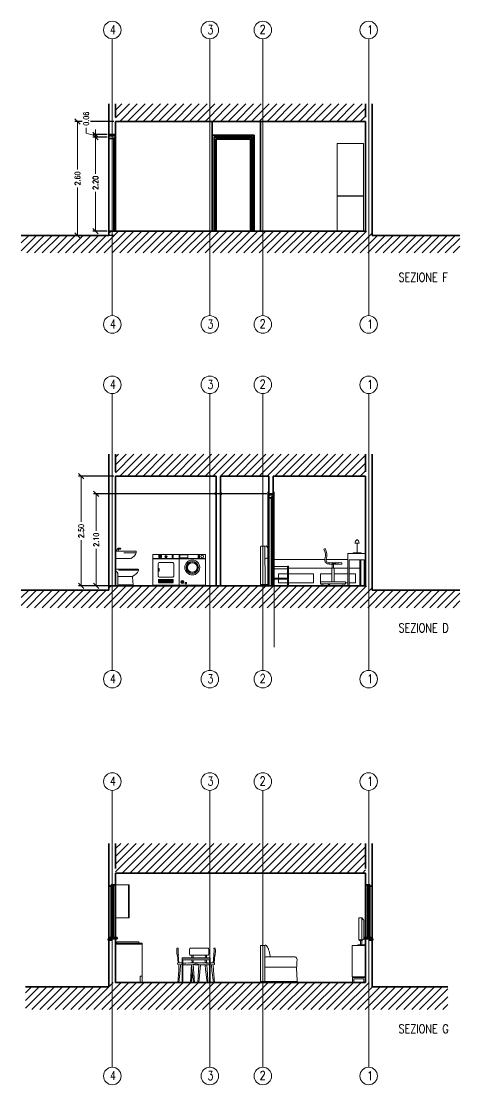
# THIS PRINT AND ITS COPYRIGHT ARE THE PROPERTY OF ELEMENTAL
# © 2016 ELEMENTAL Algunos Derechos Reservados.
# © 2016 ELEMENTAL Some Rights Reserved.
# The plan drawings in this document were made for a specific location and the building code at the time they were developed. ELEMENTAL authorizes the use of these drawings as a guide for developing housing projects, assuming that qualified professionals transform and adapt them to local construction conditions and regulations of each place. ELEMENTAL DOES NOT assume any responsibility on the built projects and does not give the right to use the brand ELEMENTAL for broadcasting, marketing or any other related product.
# Model space of a CAD drawing. Header units: metres. Extents: x 60.2 to 105.7, y 8.7 to 63.7.
# Drawn here: x 60.2 to 70.2, y 27.09 to 51.36 of the extents above; entities that cross this region are included whole.
import ezdxf

# ---------------------------------------------------------------- set-up
doc = ezdxf.new("R2010")
doc.units = ezdxf.units.M
doc.header["$LTSCALE"] = 5
doc.header["$MEASUREMENT"] = 0
doc.layers.get('0').update_dxf_attribs({"color": 30})
doc.layers.get('DEFPOINTS').update_dxf_attribs({"color": 210})
for name, color, linetype, lineweight in [('A-ANNO-DIMS', 3, 'Continuous', 9), ('A-ANNO-TEXT', 3, 'Continuous', 18), ('A-ELEV-MBE1', 7, 'Continuous', 35), ('A-FURN', 8, 'Continuous', 18), ('A-SECT-MCUT', 2, 'Continuous', 35)]:
    doc.layers.add(name, color=color, linetype=linetype, lineweight=lineweight)
doc.layers.add('A-ANNO-SCRN', color=30, linetype='Continuous')
doc.styles.add('E-ROMANS', font='romans.shx', dxfattribs={"width": 0.8})
doc.dimstyles.new('E-0100_ARW_18', dxfattribs={"dimscale": 0.001, "dimtxt": 180, "dimasz": 180, "dimexe": 90, "dimexo": 60, "dimgap": 90, "dimtad": 0, "dimzin": 0, "dimdsep": 46, "dimtxsty": 'E-ROMANS', "dimblk": 'OPEN90', "dimcen": 90, "dimclrd": 256, "dimclre": 256, "dimclrt": 256, "dimadec": 0, "dimazin": 0, "dimtfac": 1, "dimtmove": 1, "dimatfit": 3, "dimldrblk": 'OPEN90', "dimfxl": 1, "dimtfill": 1, "dimtolj": 1, "dimtzin": 0, "dimarcsym": 0})

# ---------------------------------------------------------------- blocks, each defined once
blk = doc.blocks.new('_Oblique')
at = {"color": 0, "linetype": 'ByBlock', "lineweight": -2}
blk.add_line((-0.5, -0.5), (0.5, 0.5), dxfattribs=at)
blk = doc.blocks.new('*D77')
at = {"layer": 'A-ANNO-DIMS', "lineweight": -2, "transparency": 16777216}
for p, q in [((62.315, 40.978), (61.511, 40.978)), ((62.315, 38.478), (61.511, 38.478))]:
    blk.add_line(p, q, dxfattribs=at)
at = {"layer": 'A-ANNO-DIMS', "transparency": 16777216}
for p, q in [((61.571, 40.978), (61.571, 39.934)), ((61.571, 38.478), (61.571, 39.522))]:
    blk.add_line(p, q, dxfattribs=at)
at = {"layer": 'DEFPOINTS', "color": 0, "transparency": 16777216}
for p in [(62.355, 40.978), (61.571, 38.478), (62.355, 38.478)]:
    blk.add_point(p, dxfattribs=at)
at = {"layer": 'A-ANNO-DIMS', "transparency": 16777216, "xscale": 0.12, "yscale": 0.12, "zscale": 0.12}
for p, rotation in [((61.571, 40.978), 90), ((61.571, 38.478), 270)]:
    blk.add_blockref('_Oblique', p, dxfattribs=dict(at, rotation=rotation))
at = {"layer": 'A-ANNO-DIMS', "transparency": 16777216, "insert": (61.571, 39.728), "char_height": 0.12, "attachment_point": 5, "rotation": 90, "style": 'E-ROMANS', "bg_fill": 3, "box_fill_scale": 1.25, "bg_fill_color": 256, "bg_fill_true_color": 13158600, "bg_fill_transparency": 0}
blk.add_mtext('\\A1;2.50', dxfattribs=at)
blk = doc.blocks.new('_Open90')
at = {"color": 0, "linetype": 'ByBlock', "lineweight": -2}
for p, q in [((0, 0), (-1, 0)), ((-0.5, 0.5), (0, 0)), ((0, 0), (-0.5, -0.5))]:
    blk.add_line(p, q, dxfattribs=at)
blk = doc.blocks.new('*D78')
at = {"layer": 'A-ANNO-DIMS', "lineweight": -2, "transparency": 16777216}
for p, q in [((65.809, 40.578), (61.853, 40.578)), ((65.809, 38.478), (61.853, 38.478))]:
    blk.add_line(p, q, dxfattribs=at)
at = {"layer": 'A-ANNO-DIMS', "transparency": 16777216}
for p, q in [((61.913, 40.578), (61.913, 39.734)), ((61.913, 38.478), (61.913, 39.322))]:
    blk.add_line(p, q, dxfattribs=at)
at = {"layer": 'DEFPOINTS', "color": 0, "transparency": 16777216}
for p in [(65.849, 40.578), (61.913, 38.478), (65.849, 38.478)]:
    blk.add_point(p, dxfattribs=at)
at = {"layer": 'A-ANNO-DIMS', "transparency": 16777216, "xscale": 0.12, "yscale": 0.12, "zscale": 0.12}
for p, rotation in [((61.913, 40.578), 90), ((61.913, 38.478), 270)]:
    blk.add_blockref('_Oblique', p, dxfattribs=dict(at, rotation=rotation))
at = {"layer": 'A-ANNO-DIMS', "transparency": 16777216, "insert": (61.913, 39.528), "char_height": 0.12, "attachment_point": 5, "rotation": 90, "style": 'E-ROMANS', "bg_fill": 3, "box_fill_scale": 1.25, "bg_fill_color": 256, "bg_fill_true_color": 13158600, "bg_fill_transparency": 0}
blk.add_mtext('\\A1;2.10', dxfattribs=at)
blk = doc.blocks.new('*D79')
at = {"layer": 'A-ANNO-DIMS', "lineweight": -2, "transparency": 16777216}
for p, q in [((62.315, 49.073), (61.429, 49.073)), ((62.315, 46.473), (61.429, 46.473))]:
    blk.add_line(p, q, dxfattribs=at)
at = {"layer": 'A-ANNO-DIMS', "transparency": 16777216}
for p, q in [((61.489, 49.073), (61.489, 47.979)), ((61.489, 46.473), (61.489, 47.567))]:
    blk.add_line(p, q, dxfattribs=at)
at = {"layer": 'DEFPOINTS', "color": 0, "transparency": 16777216}
for p in [(62.355, 49.073), (61.489, 46.473), (62.355, 46.473)]:
    blk.add_point(p, dxfattribs=at)
at = {"layer": 'A-ANNO-DIMS', "transparency": 16777216, "xscale": 0.12, "yscale": 0.12, "zscale": 0.12}
for p, rotation in [((61.489, 49.073), 90), ((61.489, 46.473), 270)]:
    blk.add_blockref('_Oblique', p, dxfattribs=dict(at, rotation=rotation))
at = {"layer": 'A-ANNO-DIMS', "transparency": 16777216, "insert": (61.489, 47.773), "char_height": 0.12, "attachment_point": 5, "rotation": 90, "style": 'E-ROMANS', "bg_fill": 3, "box_fill_scale": 1.25, "bg_fill_color": 256, "bg_fill_true_color": 13158600, "bg_fill_transparency": 0}
blk.add_mtext('\\A1;2.60', dxfattribs=at)
blk = doc.blocks.new('*D80')
at = {"layer": 'A-ANNO-DIMS', "lineweight": -2, "transparency": 16777216}
for p, q in [((62.165, 48.773), (61.837, 48.773)), ((62.165, 46.573), (61.837, 46.573))]:
    blk.add_line(p, q, dxfattribs=at)
at = {"layer": 'A-ANNO-DIMS', "transparency": 16777216}
for p, q in [((61.897, 48.773), (61.897, 47.879)), ((61.897, 46.573), (61.897, 47.467))]:
    blk.add_line(p, q, dxfattribs=at)
at = {"layer": 'DEFPOINTS', "color": 0, "transparency": 16777216}
for p in [(62.205, 48.773), (61.897, 46.573), (62.205, 46.573)]:
    blk.add_point(p, dxfattribs=at)
at = {"layer": 'A-ANNO-DIMS', "transparency": 16777216, "xscale": 0.12, "yscale": 0.12, "zscale": 0.12}
for p, rotation in [((61.897, 48.773), 90), ((61.897, 46.573), 270)]:
    blk.add_blockref('_Oblique', p, dxfattribs=dict(at, rotation=rotation))
at = {"layer": 'A-ANNO-DIMS', "transparency": 16777216, "insert": (61.897, 47.673), "char_height": 0.12, "attachment_point": 5, "rotation": 90, "style": 'E-ROMANS', "bg_fill": 3, "box_fill_scale": 1.25, "bg_fill_color": 256, "bg_fill_true_color": 13158600, "bg_fill_transparency": 0}
blk.add_mtext('\\A1;2.20', dxfattribs=at)
blk = doc.blocks.new('*D81')
at = {"layer": 'A-ANNO-DIMS', "transparency": 16777216}
for p, q in [((61.687, 48.808), (61.687, 48.928)), ((61.897, 48.745), (61.687, 48.808)), ((61.897, 48.773), (61.897, 48.893)), ((61.897, 48.718), (61.897, 48.773)), ((61.897, 48.718), (61.897, 48.773)), ((61.897, 48.718), (61.897, 48.598))]:
    blk.add_line(p, q, dxfattribs=at)
at = {"layer": 'A-ANNO-DIMS', "lineweight": -2, "transparency": 16777216}
for p, q in [((62.165, 48.773), (61.837, 48.773)), ((62.165, 48.718), (61.837, 48.718))]:
    blk.add_line(p, q, dxfattribs=at)
at = {"layer": 'DEFPOINTS', "color": 0, "transparency": 16777216}
for p in [(61.897, 48.773), (62.205, 48.773), (62.205, 48.718)]:
    blk.add_point(p, dxfattribs=at)
at = {"layer": 'A-ANNO-DIMS', "transparency": 16777216, "xscale": 0.12, "yscale": 0.12, "zscale": 0.12}
for p, rotation in [((61.897, 48.773), 270), ((61.897, 48.718), 90)]:
    blk.add_blockref('_Oblique', p, dxfattribs=dict(at, rotation=rotation))
at = {"layer": 'A-ANNO-DIMS', "transparency": 16777216, "insert": (61.687, 49.135), "char_height": 0.12, "attachment_point": 5, "rotation": 90, "style": 'E-ROMANS', "bg_fill": 3, "box_fill_scale": 1.25, "bg_fill_color": 256, "bg_fill_true_color": 13158600, "bg_fill_transparency": 0}
blk.add_mtext('\\A1;0.06', dxfattribs=at)
blk = doc.blocks.new('ORR14C228')
for p, q in [((0.159, 0.355), (-0.298, 0.355)), ((-0.288, 0.373), (-0.295, 0.363)), ((-0.276, 0.38), (0.217, 0.38)), ((0.176, 0.01), (0.176, 0.284)), ((0.216, 0.324), (0.217, 0.324)), ((0.227, 0.334), (0.227, 0.37)), ((-0.158, 0.196), (-0.176, 0.011)), ((-0.174, 0.024), (0.176, 0.024)), ((-0.166, 0), (0.166, 0)), ((-0.148, 0.21), (0.167, 0.21)), ((0, 0), (0, 0)), ((0, 0), (0, 0)), ((0, 0), (0, 0)), ((0, 0), (0, 0)), ((0, 0), (0, 0)), ((0, 0), (0, 0)), ((0, 0), (0, 0)), ((0, 0), (0, 0)), ((0, 0), (0, 0)), ((0, 0), (0, 0)), ((0, 0), (0, 0)), ((0, 0), (0, 0)), ((0, 0), (0, 0)), ((0, 0), (0, 0)), ((0, 0), (0, 0)), ((0, 0), (0, 0)), ((0, 0), (0, 0)), ((0, 0), (0, 0)), ((0, 0), (0, 0)), ((0, 0), (0, 0)), ((0, 0), (0, 0)), ((0, 0), (0, 0)), ((0, 0), (0, 0)), ((0, 0), (0, 0)), ((0, 0), (0, 0)), ((0, 0), (0, 0)), ((0, 0), (0, 0)), ((0, 0), (0, 0)), ((0, 0), (0, 0)), ((0, 0), (0, 0)), ((0, 0), (0, 0)), ((0, 0), (0, 0)), ((0, 0), (0, 0)), ((0, 0), (0, 0)), ((0, 0), (0, 0)), ((0, 0), (0, 0)), ((0, 0), (0, 0)), ((0, 0), (0, 0)), ((0, 0), (0, 0)), ((0, 0), (0, 0)), ((0, 0), (0, 0)), ((0, 0), (0, 0)), ((0, 0), (0, 0)), ((0, 0), (0, 0)), ((0, 0), (0, 0)), ((0, 0), (0, 0)), ((0, 0), (0, 0)), ((0, 0), (0, 0)), ((0, 0), (0, 0)), ((0, 0), (0, 0)), ((0, 0), (0, 0))]:
    blk.add_line(p, q)
for centre, radius, start, end in [((-0.283, 0.355), 0.015, 146.9409, 211.2611), ((-0.053, 0.454), 0.265, 203.8367, 244.1143), ((-0.276, 0.365), 0.015, 90, 145.5929), ((0.216, 0.284), 0.04, 90, 180), ((0.217, 0.37), 0.01, 0, 90), ((0.217, 0.334), 0.01, 270, 0), ((-0.166, 0.01), 0.01, 174.5036, 270), ((-0.178, 0.198), 0.02, 354.5036, 64.1143), ((0, 0), 0.0000003, 90, 152.5342), ((0, 0), 0.0000003, 332.5342, 90), ((0, 0), 0.0000003, 332.5342, 90), ((0, 0), 0.0000001, 332.5342, 90), ((0, 0), 0.0000001, 270, 332.5342), ((0, 0), 0.0000001, 270, 332.5342), ((0, 0), 0.0000001, 332.5342, 90), ((0, 0), 0.0000001, 90, 152.5342), ((0, 0), 0.0000001, 90, 152.5342), ((0, 0), 0.0000001, 152.5342, 270), ((0, 0), 0.0000001, 90, 152.5342), ((0, 0), 0.0000001, 0, 90), ((0, 0), 0.0000001, 90, 180), ((0, 0), 0.0000001, 180, 270), ((0, 0), 0.0000001, 270, 0), ((0, 0), 0.0000001, 0, 90), ((0, 0), 0.0000001, 90, 180), ((0.166, 0.01), 0.01, 270, 0), ((0, 0), 0.0000003, 152.5342, 270), ((0, 0), 0.0000003, 270, 332.5342), ((0, 0), 0.0000001, 270, 332.5342), ((0, 0), 0.0000001, 332.5342, 90), ((0, 0), 0.0000001, 90, 152.5342), ((0, 0), 0.0000001, 152.5342, 270), ((0, 0), 0.0000001, 332.5342, 90), ((0, 0), 0.0000001, 90, 152.5342), ((0, 0), 0.0000001, 152.5342, 270), ((0, 0), 0.0000001, 180, 270), ((0, 0), 0.0000001, 180, 270), ((0, 0), 0.0000001, 90, 180), ((0, 0), 0.0000001, 0, 90), ((0, 0), 0.0000001, 270, 0), ((0, 0), 0.0000001, 180, 270), ((0, 0), 0.0000001, 90, 180), ((0, 0), 0.0000001, 270, 0), ((0, 0), 0.0000001, 360, 90), ((0, 0), 0.0000001, 270, 360), ((0, 0), 0.0000001, 180, 270), ((0, 0), 0.0000001, 90, 180)]:
    blk.add_arc(centre, radius, start, end)

msp = doc.modelspace()

# ---------------------------------------------------------------- hatches: boundary and pattern name
at = {"layer": 'A-ANNO-SCRN'}
h = msp.add_hatch(dxfattribs=at)
h.set_pattern_fill('ANSI31', color=0)
h.paths.add_polyline_path([(64.505, 32.599), (62.355, 32.599), (62.355, 31.922), (64.505, 31.922)])
h.paths.add_polyline_path([(65.713, 32.599), (64.505, 32.599), (64.505, 31.922), (65.713, 31.922)])
h.paths.add_polyline_path([(68.055, 32.599), (65.713, 32.599), (65.713, 31.922), (68.055, 31.922)])
h = msp.add_hatch(dxfattribs=at)
h.set_pattern_fill('ANSI31', color=0)
h.paths.add_polyline_path([(69.935, 29.322), (68.205, 29.322), (68.205, 29.422), (68.129, 29.422), (68.129, 28.805), (69.935, 28.805)])
h.paths.add_polyline_path([(68.129, 29.422), (68.055, 29.422), (65.713, 29.422), (65.713, 28.805), (68.129, 28.805)])
h.paths.add_polyline_path([(65.713, 29.422), (65.696, 29.422), (64.505, 29.422), (64.505, 28.805), (65.713, 28.805)])
h.paths.add_polyline_path([(64.505, 29.422), (64.495, 29.422), (62.355, 29.422), (62.28, 29.422), (62.28, 28.805), (64.505, 28.805)])
h.paths.add_polyline_path([(62.28, 29.422), (62.205, 29.422), (62.205, 29.322), (60.304, 29.322), (60.304, 28.805), (62.28, 28.805)])

# ---------------------------------------------------------------- linework, layer by layer
at = {"layer": 'A-ANNO-DIMS'}
for p, q in [((64.505, 50.96), (64.505, 44.642)), ((65.713, 50.96), (65.713, 44.642)), ((68.129, 50.96), (68.129, 44.642)), ((68.129, 42.865), (68.129, 36.547)), ((62.28, 33.809), (62.28, 27.491)), ((64.505, 33.809), (64.505, 27.491)), ((65.713, 33.809), (65.713, 27.491)), ((68.129, 33.809), (68.129, 27.491))]:
    msp.add_line(p, q, dxfattribs=at)
for centre in [(62.28, 51.16), (64.505, 51.16), (65.713, 51.16), (68.129, 51.16), (62.28, 44.442), (64.505, 44.442), (65.713, 44.442), (68.129, 44.442), (62.28, 43.065), (64.505, 43.065), (65.713, 43.065), (68.129, 43.065), (62.28, 36.347), (64.505, 36.347), (65.713, 36.347), (68.129, 36.347), (62.28, 34.009), (64.505, 34.009), (65.713, 34.009), (68.129, 34.009), (62.28, 27.291), (64.505, 27.291), (65.713, 27.291), (68.129, 27.291)]:
    msp.add_circle(centre, 0.2, dxfattribs=at)
at = {"layer": 'A-ELEV-MBE1'}
for p, q in [((65.52, 48.763), (64.56, 48.763)), ((65.51, 48.753), (64.56, 48.753)), ((64.605, 48.718), (64.605, 46.573)), ((65.475, 48.718), (64.605, 48.718)), ((64.615, 48.708), (64.615, 46.573)), ((65.465, 48.708), (64.615, 48.708)), ((64.65, 48.673), (64.65, 46.573)), ((65.43, 48.673), (64.65, 48.673)), ((65.43, 48.673), (65.43, 46.573)), ((65.465, 48.708), (65.465, 46.573)), ((65.475, 48.718), (65.475, 46.573)), ((65.51, 48.753), (65.51, 46.573)), ((65.52, 48.763), (65.52, 46.573)), ((65.949, 40.578), (65.849, 40.578))]:
    msp.add_line(p, q, dxfattribs=at)
at = {"layer": 'A-FURN'}
for p, q in [((68.011, 48.573), (67.413, 48.573)), ((67.413, 48.573), (67.413, 47.373)), ((68.011, 48.573), (68.011, 47.373)), ((67.413, 47.373), (68.011, 47.373)), ((67.413, 47.368), (67.413, 47.373)), ((67.413, 47.373), (67.413, 47.368)), ((68.011, 47.368), (67.413, 47.368)), ((67.413, 47.368), (67.413, 46.573)), ((68.011, 47.373), (68.011, 47.368)), ((68.011, 47.368), (68.011, 47.373)), ((68.011, 46.573), (68.011, 47.368)), ((68.011, 46.573), (68.011, 46.667)), ((67.134, 39.327), (67.108, 39.313)), ((67.816, 39.449), (67.911, 39.449)), ((67.859, 39.528), (67.876, 39.528)), ((67.859, 39.528), (67.859, 39.524)), ((67.859, 39.524), (67.876, 39.524)), ((67.864, 39.528), (67.869, 39.528)), ((67.864, 39.228), (67.864, 39.449)), ((67.869, 39.449), (67.869, 39.228)), ((67.876, 39.524), (67.876, 39.528)), ((63.205, 39.103), (63.805, 39.103)), ((63.205, 39.093), (63.805, 39.093)), ((63.515, 39.145), (63.527, 39.148)), ((63.805, 39.103), (64.405, 39.103)), ((63.805, 39.093), (64.405, 39.093)), ((65.949, 39.078), (67.127, 39.078)), ((67.158, 39.078), (67.655, 39.078)), ((68.055, 39.218), (67.655, 39.218)), ((67.655, 38.478), (67.655, 39.218)), ((67.774, 39.228), (67.774, 39.223)), ((67.774, 39.228), (67.954, 39.228)), ((67.774, 39.228), (67.864, 39.228)), ((67.774, 39.218), (67.774, 39.228)), ((67.954, 39.218), (67.774, 39.218)), ((67.864, 39.228), (67.864, 39.228)), ((67.954, 39.228), (67.954, 39.218)), ((66.299, 38.928), (66.279, 38.928)), ((66.279, 38.928), (66.279, 38.478)), ((66.279, 38.918), (66.279, 38.918)), ((66.279, 38.918), (66.279, 38.868)), ((66.299, 38.478), (66.299, 38.928)), ((67.655, 38.878), (66.299, 38.878)), ((67.514, 38.968), (67.225, 38.974)), ((67.289, 38.878), (67.339, 38.878)), ((67.289, 38.565), (67.289, 38.878)), ((67.299, 38.972), (67.299, 38.878)), ((67.329, 38.972), (67.329, 38.878)), ((67.339, 38.565), (67.339, 38.878)), ((67.514, 38.998), (67.514, 38.968)), ((67.685, 38.478), (67.685, 39.068)), ((67.685, 39.068), (68.025, 39.068)), ((67.685, 38.878), (67.93, 38.878)), ((67.93, 38.478), (67.93, 39.068)), ((67.95, 38.478), (67.95, 39.068)), ((68.025, 39.068), (68.025, 38.478)), ((63.859, 38.541), (63.893, 38.59)), ((66.069, 38.648), (66.069, 38.748)), ((66.069, 38.748), (66.279, 38.748)), ((66.069, 38.548), (66.069, 38.628)), ((66.279, 38.628), (66.279, 38.648)), ((66.299, 38.748), (66.869, 38.748)), ((66.819, 38.748), (66.869, 38.748)), ((66.869, 38.548), (66.869, 38.748)), ((66.869, 38.748), (66.869, 38.548)), ((67.03, 38.748), (67.03, 38.548)), ((67.08, 38.748), (67.03, 38.748)), ((67.289, 38.748), (67.03, 38.748)), ((67.655, 38.748), (67.339, 38.748)), ((67.685, 38.748), (67.83, 38.748)), ((67.83, 38.548), (67.83, 38.748)), ((63.863, 38.538), (63.897, 38.587)), ((65.662, 38.504), (65.834, 38.504)), ((66.279, 38.548), (66.069, 38.548)), ((66.299, 38.548), (66.869, 38.548)), ((67.029, 38.565), (67.599, 38.565)), ((67.029, 38.525), (67.029, 38.565)), ((67.599, 38.525), (67.029, 38.525)), ((67.05, 38.525), (67.05, 38.515)), ((67.079, 38.525), (67.079, 38.515)), ((67.206, 38.499), (67.241, 38.499)), ((67.241, 38.499), (67.206, 38.499)), ((67.209, 38.525), (67.209, 38.515)), ((67.209, 38.525), (67.209, 38.515)), ((67.238, 38.525), (67.238, 38.515)), ((67.548, 38.525), (67.548, 38.515)), ((67.578, 38.525), (67.578, 38.515)), ((67.599, 38.565), (67.599, 38.525)), ((67.599, 38.548), (67.655, 38.548)), ((67.685, 38.548), (67.83, 38.548)), ((67.93, 38.478), (67.88, 38.478)), ((67.95, 38.478), (67.93, 38.478)), ((62.355, 31.652), (62.665, 31.652)), ((62.65, 30.902), (62.65, 31.652)), ((62.665, 31.652), (62.665, 30.902)), ((62.665, 30.902), (62.355, 30.902)), ((67.973, 30.902), (68.018, 30.848)), ((68.018, 30.848), (68.018, 30.417)), ((62.885, 30.352), (62.385, 30.352)), ((62.385, 30.352), (62.385, 30.322)), ((62.885, 30.322), (62.885, 30.352)), ((67.944, 30.379), (67.944, 30.284)), ((67.975, 30.379), (67.975, 30.284)), ((62.355, 30.322), (62.965, 30.322)), ((62.965, 30.302), (62.355, 30.302)), ((62.965, 30.322), (62.965, 29.432)), ((65.663, 30.256), (65.663, 29.446)), ((67.752, 29.55), (67.752, 30.269)), ((67.752, 30.269), (68.055, 30.269)), ((68.055, 30.269), (68.055, 29.55)), ((63.791, 30.05), (63.761, 30.049)), ((63.781, 29.873), (63.767, 30.049)), ((63.873, 29.871), (63.773, 29.873)), ((63.8, 29.872), (63.786, 30.049)), ((63.873, 29.983), (64.512, 29.983)), ((63.873, 29.983), (63.873, 29.976)), ((64.011, 29.869), (63.958, 29.868)), ((64.059, 29.876), (64.057, 29.87)), ((64.059, 29.876), (64.122, 29.873)), ((64.059, 29.876), (64.122, 29.873)), ((64.094, 30.051), (64.096, 29.983)), ((64.098, 29.942), (64.1, 29.874)), ((64.123, 30.051), (64.125, 29.983)), ((64.126, 29.942), (64.128, 29.873)), ((64.169, 29.871), (64.214, 29.87)), ((64.333, 29.87), (64.467, 29.875)), ((64.512, 29.942), (64.364, 29.942)), ((64.373, 29.869), (64.425, 29.868)), ((64.4, 29.942), (64.398, 29.872)), ((64.403, 30.05), (64.401, 29.983)), ((64.428, 29.942), (64.426, 29.873)), ((64.432, 30.05), (64.43, 29.983)), ((64.467, 29.875), (64.469, 29.869)), ((64.512, 29.983), (64.512, 29.942)), ((64.512, 29.871), (64.611, 29.873)), ((64.584, 29.872), (64.599, 30.049)), ((64.594, 30.05), (64.624, 30.049)), ((64.604, 29.873), (64.618, 30.049)), ((66.496, 29.952), (66.486, 29.889)), ((66.486, 29.889), (66.489, 29.832)), ((63.873, 29.827), (63.773, 29.832)), ((63.795, 29.696), (63.773, 29.422)), ((63.801, 29.831), (63.795, 29.696)), ((63.832, 29.695), (63.798, 29.422)), ((63.839, 29.829), (63.832, 29.695)), ((64.005, 29.827), (63.954, 29.827)), ((64.08, 29.709), (64.062, 29.422)), ((64.082, 29.731), (64.08, 29.709)), ((64.082, 29.731), (64.088, 29.83)), ((64.083, 29.422), (64.108, 29.652)), ((64.083, 29.422), (64.106, 29.642)), ((64.132, 29.422), (64.089, 29.83)), ((64.127, 29.831), (64.153, 29.422)), ((64.256, 29.831), (64.23, 29.422)), ((64.251, 29.422), (64.295, 29.83)), ((64.294, 29.826), (64.399, 29.827)), ((64.378, 29.827), (64.429, 29.827)), ((64.41, 29.724), (64.399, 29.827)), ((64.41, 29.724), (64.436, 29.481)), ((64.437, 29.827), (64.444, 29.724)), ((64.444, 29.724), (64.46, 29.481)), ((64.512, 29.827), (64.612, 29.832)), ((64.546, 29.829), (64.552, 29.695)), ((64.552, 29.695), (64.587, 29.422)), ((64.583, 29.831), (64.59, 29.696)), ((64.59, 29.696), (64.612, 29.422)), ((66.479, 29.774), (65.76, 29.771)), ((66.49, 29.79), (66.479, 29.774)), ((66.482, 29.747), (66.479, 29.774)), ((66.482, 29.747), (66.5, 29.474)), ((66.489, 29.832), (66.49, 29.79)), ((62.965, 29.432), (62.355, 29.432)), ((62.365, 29.432), (62.365, 29.422)), ((62.375, 29.432), (62.375, 29.422)), ((62.905, 29.432), (62.905, 29.422)), ((62.965, 29.572), (62.915, 29.572)), ((62.915, 29.572), (62.915, 29.422)), ((63.888, 29.422), (64.062, 29.422)), ((64.442, 29.422), (64.436, 29.481)), ((64.46, 29.481), (64.463, 29.422)), ((66.473, 29.447), (65.754, 29.446)), ((66.5, 29.474), (66.496, 29.45)), ((68.055, 29.55), (67.752, 29.55)), ((67.761, 29.422), (67.761, 29.55)), ((67.761, 29.55), (67.761, 29.55)), ((68.046, 29.539), (67.761, 29.539)), ((67.761, 29.539), (67.761, 29.539)), ((67.788, 29.422), (67.761, 29.422)), ((67.788, 29.508), (67.788, 29.422)), ((68.019, 29.508), (67.788, 29.508)), ((68.019, 29.422), (68.019, 29.508)), ((68.046, 29.422), (68.019, 29.422)), ((68.046, 29.55), (68.046, 29.55)), ((68.046, 29.55), (68.046, 29.539)), ((68.046, 29.539), (68.046, 29.422))]:
    msp.add_line(p, q, dxfattribs=at)
at = {"layer": 'A-FURN', "linetype": 'Continuous', "lineweight": 0}
for p, q in [((63.873, 29.983), (64.359, 29.983)), ((63.873, 29.976), (63.873, 29.942)), ((63.873, 29.942), (63.873, 29.976)), ((63.873, 29.976), (64.512, 29.976)), ((63.873, 29.942), (63.873, 29.422)), ((63.873, 29.422), (63.873, 29.942)), ((64.364, 29.942), (63.873, 29.942)), ((63.888, 29.942), (63.888, 29.422)), ((63.888, 29.422), (63.888, 29.942)), ((64.495, 29.942), (64.495, 29.422)), ((64.495, 29.422), (64.495, 29.942)), ((64.512, 29.942), (64.512, 29.422)), ((64.512, 29.422), (64.512, 29.942)), ((63.888, 29.422), (63.873, 29.422)), ((63.873, 29.422), (63.888, 29.422)), ((64.512, 29.422), (64.495, 29.422)), ((64.495, 29.422), (64.512, 29.422))]:
    msp.add_line(p, q, dxfattribs=at)
at = {"layer": 'A-FURN'}
for points in [[(65.763, 39.369), (65.767, 38.504), (65.662, 38.504), (65.662, 39.371)], [(65.675, 39.382), (65.754, 39.382)], [(67.911, 39.449), (67.907, 39.482), (67.894, 39.506), (67.881, 39.52), (67.876, 39.524)], [(65.79, 39.105), (65.834, 39.105)], [(67.914, 30.401), (67.914, 30.379), (67.975, 30.379), (68.018, 30.417)], [(65.758, 30.258), (65.761, 29.446), (65.663, 29.446), (65.663, 30.26)], [(65.675, 30.27), (65.749, 30.27)], [(65.757, 30.263), (65.76, 30.267), (65.762, 30.269), (65.765, 30.271), (65.768, 30.273), (65.77, 30.273), (65.773, 30.274), (65.776, 30.274), (65.778, 30.274), (65.781, 30.274), (65.784, 30.273), (65.786, 30.272), (65.79, 30.271), (65.793, 30.268), (65.797, 30.265), (65.801, 30.26), (65.805, 30.254), (65.81, 30.247), (65.816, 30.238), (65.821, 30.228), (65.827, 30.216), (65.834, 30.203), (65.84, 30.189), (65.846, 30.173), (65.852, 30.155), (65.858, 30.137), (65.863, 30.117), (65.868, 30.097), (65.872, 30.077), (65.876, 30.058), (65.878, 30.04), (65.879, 30.024), (65.878, 30.01)], [(67.975, 30.284), (68.055, 30.284), (68.055, 30.269), (67.881, 30.269), (67.881, 30.284), (67.975, 30.284)], [(65.783, 30.011), (66.453, 30.009)], [(66.473, 29.447), (66.492, 29.447), (66.496, 29.45)]]:
    msp.add_lwpolyline(points, dxfattribs=at)
for points in [[(63.205, 38.493), (63.805, 38.493), (63.805, 39.193), (63.205, 39.193)], [(63.342, 39.174), (63.366, 39.174), (63.366, 39.167), (63.342, 39.167)], [(63.342, 39.163), (63.366, 39.163), (63.366, 39.157), (63.342, 39.157)], [(63.342, 39.153), (63.366, 39.153), (63.366, 39.147), (63.342, 39.147)], [(63.342, 39.137), (63.366, 39.137), (63.366, 39.143), (63.342, 39.143)], [(63.342, 39.126), (63.366, 39.126), (63.366, 39.133), (63.342, 39.133)], [(63.378, 39.174), (63.402, 39.174), (63.402, 39.167), (63.378, 39.167)], [(63.378, 39.163), (63.402, 39.163), (63.402, 39.157), (63.378, 39.157)], [(63.378, 39.153), (63.402, 39.153), (63.402, 39.147), (63.378, 39.147)], [(63.378, 39.137), (63.402, 39.137), (63.402, 39.143), (63.378, 39.143)], [(63.378, 39.126), (63.402, 39.126), (63.402, 39.133), (63.378, 39.133)], [(63.668, 39.174), (63.644, 39.174), (63.644, 39.167), (63.668, 39.167)], [(63.668, 39.163), (63.644, 39.163), (63.644, 39.157), (63.668, 39.157)], [(63.668, 39.153), (63.644, 39.153), (63.644, 39.147), (63.668, 39.147)], [(63.668, 39.137), (63.644, 39.137), (63.644, 39.143), (63.668, 39.143)], [(63.668, 39.126), (63.644, 39.126), (63.644, 39.133), (63.668, 39.133)], [(63.805, 38.493), (64.405, 38.493), (64.405, 39.193), (63.805, 39.193)], [(63.822, 39.112), (64.002, 39.112), (64.002, 39.183), (63.822, 39.183)], [(64.24, 39.152), (64.27, 39.152), (64.27, 39.167), (64.24, 39.167)], [(64.24, 39.132), (64.27, 39.132), (64.27, 39.147), (64.24, 39.147)], [(64.24, 39.112), (64.27, 39.112), (64.27, 39.127), (64.24, 39.127)], [(63.343, 38.813), (63.35, 38.813), (63.35, 38.869), (63.343, 38.869)], [(63.243, 38.478), (63.268, 38.478), (63.268, 38.493), (63.243, 38.493)], [(63.766, 38.478), (63.741, 38.478), (63.741, 38.493), (63.766, 38.493)], [(63.843, 38.478), (63.868, 38.478), (63.868, 38.493), (63.843, 38.493)], [(63.946, 38.524), (63.971, 38.524), (63.971, 38.549), (63.946, 38.549)], [(64.366, 38.478), (64.341, 38.478), (64.341, 38.493), (64.366, 38.493)], [(65.697, 38.504), (65.75, 38.504), (65.75, 38.478), (65.697, 38.478)], [(67.9, 30.902), (67.973, 30.902), (67.973, 30.401), (67.9, 30.401)], [(65.696, 29.446), (65.746, 29.446), (65.746, 29.422), (65.696, 29.422)], [(66.403, 29.447), (66.453, 29.447), (66.453, 29.422), (66.403, 29.422)]]:
    msp.add_lwpolyline(points, close=True, dxfattribs=at)
msp.add_lwpolyline([(63.357, 38.672), (63.653, 38.672, 0.414214), (63.681, 38.7), (63.681, 38.982, 0.414214), (63.653, 39.01), (63.357, 39.01, 0.414214), (63.329, 38.982), (63.329, 38.7, 0.414214)], format="xyb", close=True, dxfattribs=at)
at = {"layer": 'A-FURN', "color": 8}
for points in [[(63.337, 38.617), (63.668, 38.617), (63.668, 38.623), (63.337, 38.623)], [(63.337, 38.605), (63.668, 38.605), (63.668, 38.61), (63.337, 38.61)], [(63.337, 38.597), (63.668, 38.597), (63.668, 38.592), (63.337, 38.592)], [(63.337, 38.585), (63.668, 38.585), (63.668, 38.579), (63.337, 38.579)], [(63.337, 38.572), (63.668, 38.572), (63.668, 38.566), (63.337, 38.566)], [(63.337, 38.554), (63.668, 38.554), (63.668, 38.559), (63.337, 38.559)], [(63.337, 38.541), (63.668, 38.541), (63.668, 38.546), (63.337, 38.546)]]:
    msp.add_lwpolyline(points, close=True, dxfattribs=at)
at = {"layer": 'A-FURN'}
for points in [[(63.761, 30.049, -0.066438), (63.755, 30.203, -3.035344)], [(63.791, 30.05, -0.066438), (63.785, 30.204, -3.035344)], [(64.051, 30.204), (64.476, 30.204, -0.092959), (64.476, 30.05, -0.002126), (64.049, 30.051, -0.109257), (64.051, 30.204, -0.276267)], [(64.594, 30.05, 0.066438), (64.6, 30.204, 3.035344)], [(64.624, 30.049, 0.066438), (64.63, 30.203, 3.035344)], [(63.773, 29.873, 0.162787), (63.773, 29.832, 0.892277)], [(64.168, 29.875, -0.162787), (64.168, 29.834, -0.892277)], [(64.215, 29.875, 0.162787), (64.215, 29.834, 0.892277)], [(64.611, 29.873, -0.162787), (64.612, 29.832, -0.892277)]]:
    msp.add_lwpolyline(points, format="xyb", dxfattribs=at)
for centre, radius in [((63.505, 39.142), 0.0264), ((63.505, 39.142), 0.0224), ((63.505, 39.142), 0.0104), ((63.505, 39.142), 0.00488), ((64.331, 39.145), 0.0311), ((64.105, 38.895), 0.17), ((64.105, 38.895), 0.14), ((64.105, 38.895), 0.13), ((64.105, 38.895), 0.11), ((63.878, 38.564), 0.035), ((63.878, 38.564), 0.03), ((67.064, 38.499), 0.0216), ((67.563, 38.499), 0.0216)]:
    msp.add_circle(centre, radius, dxfattribs=at)
for centre, radius, start, end in [((65.675, 39.369), 0.0129, 92.1959, 188.5521), ((65.749, 39.369), 0.0141, 0.8732, 71.2824), ((65.785, 39.359), 0.0274, 27.2966, 144.7019), ((66.839, 39.892), 1.155, 206.8059, 210.969), ((66.865, 39.178), 0.308, 342.6834, 28.9232), ((67.892, 39.455), 0.0758, 115.4049, 184.4354), ((65.805, 39.055), 0.0522, 107.0715, 141.3011), ((66.865, 39.178), 0.278, 342.6834, 28.9232), ((67.225, 39.072), 0.0977, 165.7478, 276.8003), ((67.225, 39.072), 0.0682, 167.3328, 279.4278), ((67.357, 38.245), 0.769, 78.2061, 99.0264), ((67.361, 38.371), 0.616, 75.5823, 101.6502), ((63.771, 30.148), 0.058, 76.3165, 106.3618), ((64.614, 30.148), 0.058, 73.6382, 103.6835), ((65.675, 30.258), 0.0121, 92.1959, 188.5521), ((65.745, 30.258), 0.0133, 0.8732, 71.2824), ((63.955, 33.316), 3.448, 268.8931, 270.0548), ((63.955, 33.316), 3.448, 270.9269, 273.5429), ((64.428, 33.316), 3.448, 266.4571, 269.0731), ((64.428, 33.316), 3.448, 269.9452, 271.1069), ((65.797, 29.964), 0.049, 107.0715, 141.3011), ((66.412, 29.934), 0.0858, 12.2121, 61.0863), ((63.929, 31.449), 1.622, 268.5772, 270.9097), ((63.955, 33.225), 3.398, 270.8383, 273.5931), ((64.323, 32.967), 3.142, 266.4319, 268.7815), ((64.428, 33.225), 3.398, 266.4069, 269.1617), ((64.455, 31.449), 1.622, 269.0903, 271.4228)]:
    msp.add_arc(centre, radius, start, end, dxfattribs=at)
for centre, ratio, start_param in [((67.215, 38.499), 0.430708, -2.397974), ((67.232, 38.499), 0.429752, -1.570796)]:
    msp.add_ellipse(centre, major_axis=(0, -0.0216), ratio=ratio, start_param=start_param, end_param=1.570796, dxfattribs=at)
at = {"layer": 'A-FURN', "extrusion": (0, 0, -1)}
for centre, ratio, start_param in [((67.215, 38.499), 0.429752, -1.570796), ((67.232, 38.499), 0.430708, -2.397974)]:
    msp.add_ellipse(centre, major_axis=(0, -0.0216), ratio=ratio, start_param=start_param, end_param=1.570796, dxfattribs=at)
at = {"layer": 'A-FURN'}
msp.add_point((62.607, 38.478), dxfattribs=at)
at = {"layer": 'A-SECT-MCUT', "color": 2}
for p, q in [((62.205, 49.473), (62.205, 46.573)), ((62.355, 49.173), (62.355, 49.473)), ((68.055, 49.173), (68.055, 49.473)), ((68.205, 49.473), (68.205, 48.773)), ((62.355, 48.773), (62.355, 49.073)), ((68.055, 49.073), (62.355, 49.073)), ((64.56, 49.073), (64.56, 46.573)), ((65.663, 49.073), (65.663, 46.573)), ((68.055, 48.773), (68.055, 49.073)), ((68.205, 48.773), (68.205, 46.573)), ((62.205, 46.573), (68.055, 46.573)), ((62.205, 46.473), (62.205, 46.573)), ((68.205, 46.573), (68.205, 46.473)), ((68.205, 46.473), (70.205, 46.473)), ((62.205, 41.478), (62.205, 40.678)), ((62.355, 41.078), (62.355, 41.478)), ((68.055, 41.078), (68.055, 41.478)), ((68.205, 41.478), (68.205, 40.678)), ((62.355, 40.678), (62.355, 40.978)), ((64.646, 40.978), (64.646, 38.478)), ((64.746, 40.978), (64.746, 38.478)), ((65.849, 40.978), (65.849, 38.478)), ((68.055, 40.978), (65.949, 40.978)), ((68.055, 40.678), (68.055, 40.978)), ((62.205, 40.678), (62.205, 38.478)), ((68.205, 40.678), (68.205, 38.478)), ((60.205, 38.378), (62.205, 38.378)), ((62.205, 38.378), (62.205, 38.478)), ((62.205, 38.478), (62.355, 38.478)), ((62.355, 38.478), (68.055, 38.478)), ((68.205, 38.478), (68.205, 38.378)), ((68.205, 38.378), (70.205, 38.378)), ((62.205, 32.599), (62.205, 30.422)), ((68.205, 32.599), (68.205, 30.422)), ((62.355, 31.622), (62.355, 31.922)), ((68.055, 30.452), (68.055, 31.922)), ((62.205, 30.392), (62.205, 29.322)), ((68.055, 29.422), (68.055, 30.422)), ((68.205, 30.392), (68.205, 29.322)), ((62.355, 29.422), (68.055, 29.422))]:
    msp.add_line(p, q, dxfattribs=at)
at = {"layer": 'A-SECT-MCUT'}
for p, q in [((62.355, 32.022), (62.355, 32.599)), ((68.055, 32.022), (68.055, 32.599)), ((62.255, 31.622), (62.205, 31.622)), ((62.355, 31.652), (62.255, 31.652)), ((62.255, 31.652), (62.255, 31.622)), ((62.305, 31.652), (62.255, 31.652)), ((62.255, 30.492), (62.255, 31.622)), ((62.255, 31.622), (62.255, 31.602)), ((62.255, 31.602), (62.305, 31.602)), ((62.281, 30.492), (62.281, 31.602)), ((62.293, 30.492), (62.293, 31.602)), ((62.305, 30.492), (62.305, 31.652)), ((62.305, 31.602), (62.305, 31.652)), ((62.355, 30.452), (62.355, 31.652)), ((68.055, 31.652), (68.155, 31.652)), ((68.105, 30.492), (68.105, 31.652)), ((68.155, 31.602), (68.105, 31.602)), ((68.117, 30.492), (68.117, 31.602)), ((68.129, 30.492), (68.129, 31.602)), ((68.155, 31.652), (68.155, 31.622)), ((68.155, 31.622), (68.205, 31.622)), ((68.155, 30.492), (68.155, 31.622)), ((68.155, 31.622), (68.155, 31.602)), ((62.281, 30.422), (62.185, 30.422)), ((62.185, 30.422), (62.185, 30.392)), ((62.281, 30.392), (62.185, 30.392)), ((62.395, 30.452), (62.205, 30.452)), ((62.395, 30.422), (62.205, 30.422)), ((62.305, 30.492), (62.255, 30.492)), ((62.255, 30.492), (62.255, 30.452)), ((62.293, 30.492), (62.281, 30.492)), ((62.305, 30.492), (62.293, 30.492)), ((62.305, 30.452), (62.305, 30.492)), ((62.355, 29.422), (62.355, 30.422)), ((62.395, 30.452), (62.395, 30.422)), ((68.018, 30.452), (68.205, 30.452)), ((68.018, 30.422), (68.205, 30.422)), ((68.105, 30.452), (68.105, 30.492)), ((68.105, 30.492), (68.155, 30.492)), ((68.105, 30.492), (68.117, 30.492)), ((68.117, 30.492), (68.129, 30.492)), ((68.129, 30.422), (68.225, 30.422)), ((68.129, 30.392), (68.225, 30.392)), ((68.155, 30.492), (68.155, 30.452)), ((68.225, 30.422), (68.225, 30.392)), ((62.205, 29.322), (60.304, 29.322)), ((68.205, 29.322), (69.935, 29.322))]:
    msp.add_line(p, q, dxfattribs=at)
at = {"layer": 'A-SECT-MCUT', "color": 2}
for points in [[(68.055, 46.573), (68.055, 48.773)], [(64.646, 40.978), (62.355, 40.978)], [(65.849, 40.978), (64.746, 40.978)], [(62.355, 38.478), (62.355, 40.678)], [(68.055, 38.478), (68.055, 40.678)], [(68.055, 31.922), (62.355, 31.922)], [(64.46, 31.922), (62.355, 31.922)], [(62.355, 30.452), (62.355, 31.622)], [(62.355, 29.422), (62.355, 30.422)]]:
    msp.add_lwpolyline(points, dxfattribs=at)

# ---------------------------------------------------------------- texts
at = {"layer": 'A-ANNO-TEXT', "char_height": 0.2, "attachment_point": 1, "style": 'E-ROMANS'}
for s, width, insert in [('4', 0.34021, (62.226, 51.269)), ('3', 0.34021, (64.452, 51.268)), ('2', 0.34021, (65.644, 51.274)), ('1', 0.34021, (68.094, 51.265)), ('SEZIONE F', 3.80072, (68.809, 45.617)), ('4', 0.34021, (62.226, 44.551)), ('3', 0.34021, (64.452, 44.549)), ('2', 0.34021, (65.644, 44.555)), ('1', 0.34021, (68.094, 44.547)), ('4', 0.34021, (62.226, 43.174)), ('3', 0.34021, (64.452, 43.173)), ('2', 0.34021, (65.644, 43.179)), ('1', 0.34021, (68.094, 43.17)), ('SEZIONE D', 3.80072, (68.809, 37.615)), ('4', 0.34021, (62.226, 36.456)), ('3', 0.34021, (64.452, 36.454)), ('2', 0.34021, (65.644, 36.46)), ('1', 0.34021, (68.094, 36.452)), ('4', 0.34021, (62.226, 34.118)), ('3', 0.34021, (64.452, 34.117)), ('2', 0.34021, (65.644, 34.123)), ('1', 0.34021, (68.094, 34.114)), ('SEZIONE G', 3.80072, (68.809, 28.466)), ('4', 0.34021, (62.226, 27.4)), ('3', 0.34021, (64.452, 27.398)), ('2', 0.34021, (65.644, 27.404)), ('1', 0.34021, (68.094, 27.396))]:
    msp.add_mtext_dynamic_manual_height_columns(s, width=width, gutter_width=9, heights=[0], dxfattribs=dict(at, insert=insert))

# ---------------------------------------------------------------- next in the draw order: dimensions: what is measured, and where the dimension line sits
at = {"layer": 'A-ANNO-DIMS'}
for base, p1, p2, picture, middle in [((61.489, 46.473), (62.355, 49.073), (62.355, 46.473), '*D79', (61.489, 47.773)), ((61.571, 38.478), (62.355, 40.978), (62.355, 38.478), '*D77', (61.571, 39.728))]:
    dim = msp.add_linear_dim(base=base, p1=p1, p2=p2, angle=90, dimstyle='E-0100_ARW_18', override={"dimtxt": 120, "dimasz": 120, "dimexe": 60, "dimexo": 40, "dimgap": 60, "dimblk": 'Oblique', "dimcen": 60, "dimlwd": 65535}, dxfattribs=at)
    dim.commit()
    dim.dimension.update_dxf_attribs({"geometry": picture, "text_midpoint": middle})

# ---------------------------------------------------------------- next in the draw order: hatches: boundary and pattern name
at = {"layer": 'A-ANNO-SCRN'}
h = msp.add_hatch(dxfattribs=at)
h.set_pattern_fill('ANSI31', color=0)
h.set_pattern_definition([(45, (-33.07416, 1.27763), (-0.08838835, 0.08838835), [])])
h.paths.add_polyline_path([(62.355, 49.073), (62.355, 49.473), (68.055, 49.473), (68.055, 49.073)])
h = msp.add_hatch(dxfattribs=at)
h.set_pattern_fill('ANSI31', color=0)
h.set_pattern_definition([(45, (-33.07416, -6.81738), (-0.08838835, 0.08838835), [])])
h.paths.add_polyline_path([(62.355, 40.978), (62.355, 41.478), (68.055, 41.478), (68.055, 40.978)])

# ---------------------------------------------------------------- next in the draw order: linework, layer by layer
at = {"layer": 'A-ELEV-MBE1'}
msp.add_line((62.355, 48.773), (62.355, 48.703), dxfattribs=at)
msp.add_lwpolyline([(62.355, 48.703), (62.355, 46.573)], dxfattribs=at)

# ---------------------------------------------------------------- next in the draw order: dimensions: what is measured, and where the dimension line sits
at = {"layer": 'A-ANNO-DIMS'}
for base, p1, p2, picture, middle in [((61.897, 46.573), (62.205, 48.773), (62.205, 46.573), '*D80', (61.897, 47.673)), ((61.913, 38.478), (65.849, 40.578), (65.849, 38.478), '*D78', (61.913, 39.528))]:
    dim = msp.add_linear_dim(base=base, p1=p1, p2=p2, angle=90, dimstyle='E-0100_ARW_18', override={"dimtxt": 120, "dimasz": 120, "dimexe": 60, "dimexo": 40, "dimgap": 60, "dimblk": 'Oblique', "dimcen": 60, "dimlwd": 65535}, dxfattribs=at)
    dim.commit()
    dim.dimension.update_dxf_attribs({"geometry": picture, "text_midpoint": middle})

# ---------------------------------------------------------------- next in the draw order: hatches: boundary and pattern name
at = {"layer": 'A-ANNO-SCRN'}
h = msp.add_hatch(dxfattribs=at)
h.set_pattern_fill('ANSI31', color=0)
h.set_pattern_definition([(45, (-33.07416, -1.72237), (-0.08838835, 0.08838835), [])])
h.paths.add_polyline_path([(70.205, 46.473), (68.205, 46.473), (68.205, 46.573), (62.205, 46.573), (62.205, 46.473), (60.205, 46.473), (60.205, 46.073), (70.205, 46.073)])
h = msp.add_hatch(dxfattribs=at)
h.set_pattern_fill('ANSI31', color=0)
h.set_pattern_definition([(45, (-33.07416, -9.81738), (-0.08838835, 0.08838835), [])])
h.paths.add_polyline_path([(70.205, 38.378), (68.205, 38.378), (68.205, 38.478), (62.205, 38.478), (62.205, 38.378), (60.205, 38.378), (60.205, 37.978), (70.205, 37.978)])

# ---------------------------------------------------------------- next in the draw order: linework, layer by layer
msp.add_line((62.355, 39.185), (62.355, 39.185))
msp.add_line((62.355, 39.185), (62.355, 39.185))
msp.add_line((62.355, 39.185), (62.355, 39.185))
msp.add_line((62.355, 39.185), (62.355, 39.185))
msp.add_line((62.355, 39.185), (62.355, 39.185))
msp.add_line((62.355, 39.185), (62.355, 39.185))
msp.add_line((62.355, 39.185), (62.355, 39.185))
msp.add_line((62.355, 39.185), (62.355, 39.185))
msp.add_line((62.355, 39.185), (62.355, 39.185))
msp.add_line((62.355, 39.185), (62.355, 39.185))
msp.add_line((62.355, 39.185), (62.355, 39.185))
msp.add_line((62.355, 39.185), (62.355, 39.185))
msp.add_line((62.355, 39.185), (62.355, 39.185))
msp.add_line((62.355, 39.185), (62.355, 39.185))
msp.add_line((62.355, 39.185), (62.355, 39.185))
msp.add_line((62.355, 39.185), (62.355, 39.185))
msp.add_line((62.355, 39.185), (62.355, 39.185))
msp.add_line((62.355, 39.185), (62.355, 39.185))
msp.add_line((62.355, 39.185), (62.355, 39.185))
msp.add_line((62.355, 39.185), (62.355, 39.185))
msp.add_line((62.355, 39.185), (62.355, 39.185))
msp.add_line((62.355, 39.185), (62.355, 39.185))
msp.add_line((62.355, 39.185), (62.355, 39.185))
msp.add_line((62.355, 39.185), (62.355, 39.185))
msp.add_line((62.355, 39.185), (62.355, 39.185))
msp.add_line((62.355, 39.185), (62.355, 39.185))
msp.add_line((62.355, 39.185), (62.355, 39.185))
msp.add_line((62.355, 39.185), (62.355, 39.185))
msp.add_line((62.355, 39.185), (62.355, 39.185))
msp.add_line((62.355, 39.185), (62.355, 39.185))
msp.add_line((62.355, 39.185), (62.355, 39.185))
msp.add_line((62.355, 39.185), (62.355, 39.185))
msp.add_line((62.355, 39.185), (62.355, 39.185))
msp.add_line((62.355, 39.185), (62.355, 39.185))
msp.add_line((62.355, 39.185), (62.355, 39.185))
msp.add_line((62.355, 39.185), (62.355, 39.185))
msp.add_line((62.355, 39.185), (62.355, 39.185))
msp.add_line((62.355, 39.185), (62.355, 39.185))
msp.add_line((62.355, 39.185), (62.355, 39.185))
msp.add_line((62.355, 39.185), (62.355, 39.185))
msp.add_line((62.355, 39.185), (62.355, 39.185))
msp.add_line((62.355, 39.185), (62.355, 39.185))
msp.add_line((62.355, 39.185), (62.355, 39.185))
msp.add_line((62.355, 39.185), (62.355, 39.185))
msp.add_line((62.355, 39.185), (62.355, 39.185))
msp.add_line((62.355, 39.185), (62.355, 39.185))
msp.add_line((62.355, 39.185), (62.355, 39.185))
msp.add_line((62.355, 39.185), (62.355, 39.185))
msp.add_line((62.355, 39.185), (62.355, 39.185))
msp.add_line((62.355, 39.185), (62.355, 39.185))
msp.add_line((62.355, 39.185), (62.355, 39.185))
for radius, start, end in [(0.0000001, 0, 90), (0.0000001, 90, 180), (0.0000001, 180, 270), (0.0000001, 270, 0), (0.0000001, 0, 90), (0.0000001, 270, 0), (0.0000001, 180, 270), (0.0000001, 90, 180), (0.0000001, 360, 90), (0.0000001, 90, 180), (0.0000001, 180, 270), (0.0000001, 0, 90), (0.0000001, 270, 0), (0.0000001, 180, 270), (0.0000001, 90, 180), (0.0000001, 0, 90), (0.0000001, 270, 0), (0.0000001, 270, 0), (0.0000001, 270, 27.4658), (0.0000001, 27.4658, 90), (0.0000001, 270, 27.4658), (0.0000001, 27.4658, 90), (0.0000001, 27.4658, 90), (0.0000001, 27.4658, 90), (0.0000001, 90, 207.4658), (0.0000001, 207.4658, 270), (0.0000001, 90, 207.4658), (0.0000001, 207.4658, 270), (0.0000001, 90, 207.4658), (0.0000001, 270, 27.4658), (0.0000001, 27.4658, 90), (0.0000001, 90, 207.4658), (0.0000001, 207.4658, 270), (0.0000003, 90, 207.4658), (0.0000003, 90, 207.4658), (0.0000003, 207.4658, 270), (0.0000003, 270, 27.4658), (0.0000003, 27.4658, 90)]:
    msp.add_arc((62.355, 39.185), radius, start, end)
at = {"layer": 'A-ANNO-DIMS'}
for p, q in [((62.28, 42.865), (62.28, 36.547)), ((64.505, 42.865), (64.505, 36.547)), ((65.713, 42.865), (65.713, 36.547))]:
    msp.add_line(p, q, dxfattribs=at)
at = {"layer": 'A-ELEV-MBE1'}
for p, q in [((64.631, 40.553), (64.631, 40.608)), ((64.631, 40.608), (64.646, 40.608)), ((64.646, 40.553), (64.631, 40.553)), ((64.761, 40.608), (64.746, 40.608)), ((64.746, 40.553), (64.761, 40.553)), ((64.761, 40.553), (64.761, 40.608)), ((65.834, 40.568), (65.834, 40.623)), ((65.834, 40.623), (65.849, 40.623)), ((65.849, 40.568), (65.834, 40.568)), ((65.834, 40.568), (65.834, 38.478)), ((65.949, 40.578), (65.849, 40.578)), ((65.849, 40.553), (65.949, 40.553)), ((65.964, 40.623), (65.949, 40.623)), ((65.949, 40.578), (65.949, 40.508)), ((65.949, 40.568), (65.964, 40.568)), ((65.964, 40.568), (65.964, 40.623)), ((65.964, 40.568), (65.964, 38.478)), ((65.909, 40.488), (65.849, 40.488)), ((65.949, 40.508), (65.909, 40.508)), ((65.909, 40.508), (65.909, 38.478)), ((65.909, 40.508), (65.909, 40.488))]:
    msp.add_line(p, q, dxfattribs=at)
msp.add_lwpolyline([(65.949, 40.508), (65.949, 38.478)], dxfattribs=at)
at = {"layer": 'A-FURN'}
for p, q in [((62.365, 39.267), (62.409, 39.325)), ((62.426, 39.335), (62.464, 39.335)), ((62.471, 39.329), (62.468, 39.333)), ((62.47, 39.318), (62.472, 39.324)), ((62.365, 39.267), (62.815, 39.267)), ((62.699, 39.103), (62.365, 39.103)), ((62.418, 39.267), (62.422, 39.308)), ((62.465, 39.315), (62.432, 39.315)), ((62.449, 39.31), (62.449, 39.315)), ((62.465, 39.31), (62.449, 39.31)), ((62.465, 39.31), (62.465, 39.315)), ((62.544, 39.229), (62.815, 39.229)), ((62.825, 39.239), (62.825, 39.257)), ((65.949, 39.078), (65.969, 39.078)), ((65.969, 39.078), (65.969, 38.478)), ((65.969, 39.078), (65.969, 37.078)), ((65.969, 37.078), (65.969, 39.078)), ((65.969, 39.078), (65.969, 38.878)), ((65.969, 38.928), (65.964, 38.928)), ((65.969, 38.928), (65.969, 38.478)), ((65.969, 38.928), (65.969, 38.918)), ((65.969, 38.918), (66.279, 38.918)), ((66.279, 38.868), (65.969, 38.868)), ((66.279, 38.648), (65.969, 38.648)), ((65.969, 38.628), (66.279, 38.628)), ((65.969, 38.478), (65.969, 38.478)), ((65.969, 38.478), (65.969, 38.478)), ((65.969, 38.478), (66.019, 38.478))]:
    msp.add_line(p, q, dxfattribs=at)
for centre, radius, start, end in [((62.426, 39.315), 0.02, 90, 147.6925), ((62.464, 39.33), 0.005, 39.1766, 90), ((62.465, 39.32), 0.005, 270, 339.2328), ((62.467, 39.326), 0.005, 339.2328, 39.1766), ((62.365, 39.257), 0.01, 90, 180), ((62.365, 39.113), 0.01, 180, 270), ((62.432, 39.305), 0.01, 90, 165.4383), ((62.657, 39.268), 0.171, 284.4715, 349.5034), ((62.815, 39.257), 0.01, 0, 90), ((62.815, 39.239), 0.01, 270, 0)]:
    msp.add_arc(centre, radius, start, end, dxfattribs=at)
at = {"layer": 'A-SECT-MCUT', "color": 2}
for p, q in [((60.205, 46.473), (62.205, 46.473)), ((65.949, 40.978), (65.949, 40.578))]:
    msp.add_line(p, q, dxfattribs=at)

# ---------------------------------------------------------------- next in the draw order: block references
at = {"layer": 'A-FURN', "xscale": -1}
msp.add_blockref('ORR14C228', (62.582, 38.478), dxfattribs=at)

# ---------------------------------------------------------------- next in the draw order: dimensions: what is measured, and where the dimension line sits
at = {"layer": 'A-ANNO-DIMS'}
dim = msp.add_linear_dim(base=(61.896763511, 48.772815888), p1=(62.204773633, 48.717815888), p2=(62.204773633, 48.772815888), angle=90, dimstyle='E-0100_ARW_18', override={"dimtxt": 120, "dimasz": 120, "dimexe": 60, "dimexo": 40, "dimgap": 60, "dimblk": 'Oblique', "dimcen": 60, "dimlwd": 65535}, dxfattribs=at)
dim.commit()
dim.dimension.update_dxf_attribs({"geometry": '*D81', "text_midpoint": (61.686763511, 48.988315888)})

# ---------------------------------------------------------------- next in the draw order: linework, layer by layer
msp.add_line((62.28, 50.96), (62.28, 44.642), dxfattribs=at)
at = {"layer": 'A-ELEV-MBE1'}
for p, q in [((62.205, 48.748), (62.355, 48.748)), ((62.315, 48.683), (62.205, 48.683)), ((62.355, 48.703), (62.315, 48.703)), ((62.315, 48.703), (62.315, 46.573)), ((62.315, 48.703), (62.315, 48.683))]:
    msp.add_line(p, q, dxfattribs=at)
at = {"layer": 'A-SECT-MCUT'}
msp.add_line((62.355, 48.773), (62.205, 48.773), dxfattribs=at)

doc.saveas('drawing.dxf')
